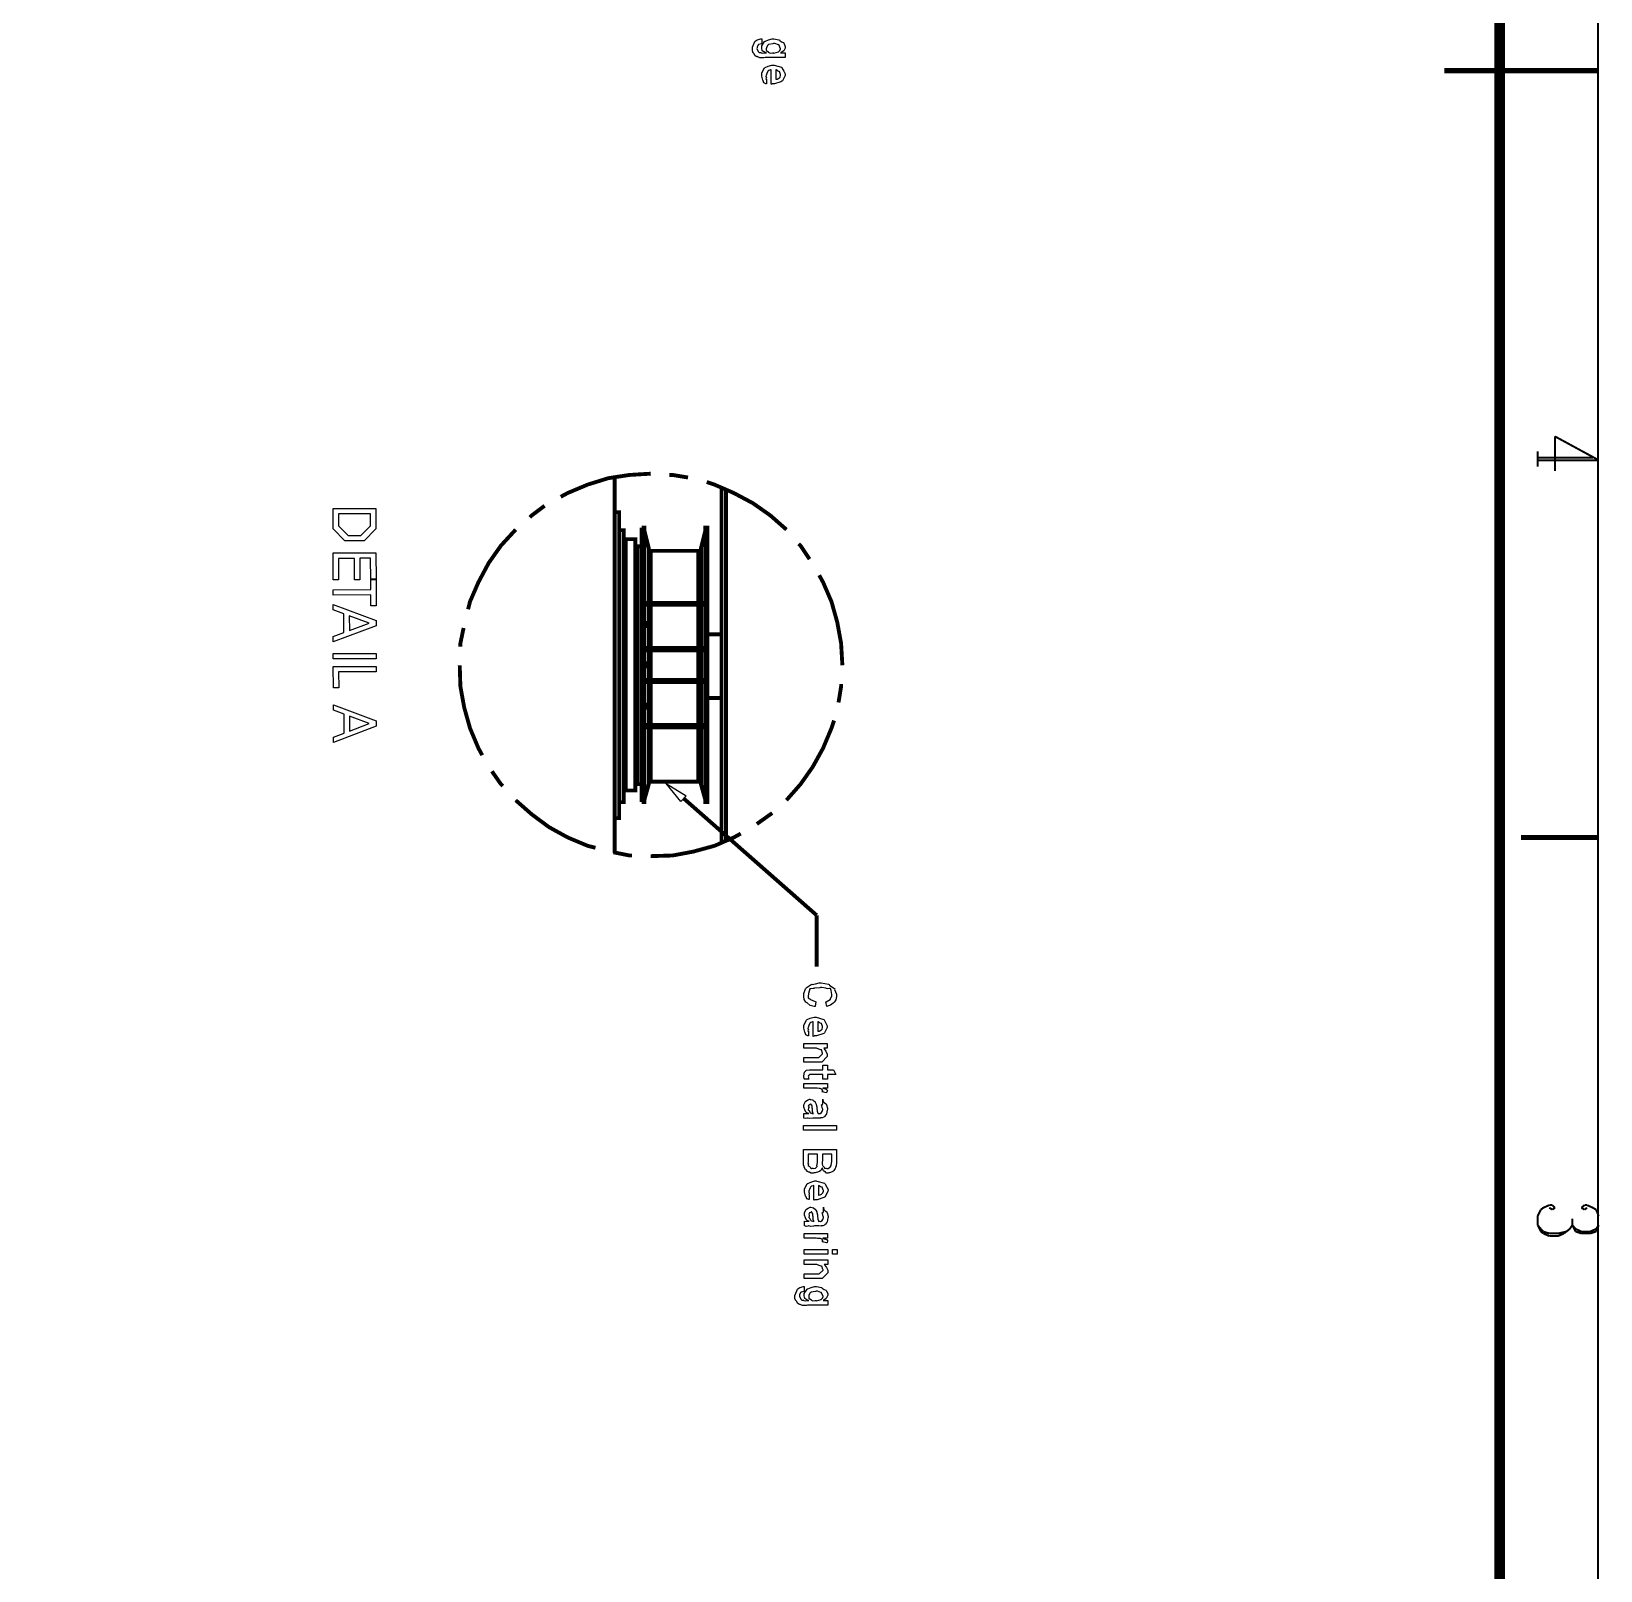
# Model space of a CAD drawing. Extents: x 0.1 to 11.6, y 0.3 to 16.2.
# Drawn here: x 7.51 to 11.577, y 4.376 to 8.367 of the extents above; entities that cross this region are included whole.
import ezdxf

# ---------------------------------------------------------------- set-up
doc = ezdxf.new("R2010")
doc.units = 0
doc.header["$MEASUREMENT"] = 0

msp = doc.modelspace()

# ---------------------------------------------------------------- linework, layer by layer
at = {"color": 0}
for points, const_width in [([(0.155003, 16.22), (11.57, 16.22), (11.57, 0.310004), (0.155003, 0.310004), (0.155003, 16.22)], 0.005208), ([(9.09169, 6.81999), (9.09169, 6.815), (9.09169, 6.80832), (9.09169, 6.79665), (9.09169, 6.79167), (9.09169, 6.78), (9.09169, 6.76833), (9.09169, 6.76167), (9.09169, 6.75), (9.09169, 6.74501), (9.09169, 6.73335), (9.09169, 6.72168), (9.09169, 6.715), (9.09169, 6.70335), (9.09169, 6.69168), (9.09169, 6.685), (9.09169, 6.67333), (9.09169, 6.66835), (9.09169, 6.65668), (9.09169, 6.64501), (9.09169, 6.63835), (9.09169, 6.62668), (9.09169, 6.62169), (9.09169, 6.36833), (9.09169, 7.08003), (9.09169, 6.81999)], 0.01), ([(9.26167, 7.08003), (9.26167, 6.36833), (9.25667, 6.36833), (9.25667, 6.37332), (9.25667, 7.07335), (9.25667, 7.08003), (9.26167, 7.08003)], 0.01), ([(9.25, 6.87999), (9.25, 6.88499), (9.10335, 6.88499), (9.10335, 6.87999), (9.25, 6.87999)], 0.01), ([(9.10335, 6.82667), (9.10335, 6.81999), (9.10335, 6.82667), (9.10335, 6.83333), (9.10335, 6.83832), (9.10335, 6.83333), (9.10335, 6.82667)], 0.01), ([(9.25, 6.76167), (9.25, 6.76833), (9.10335, 6.76833), (9.10335, 6.76167), (9.25, 6.76167)], 0.01), ([(9.10335, 6.72168), (9.10335, 6.715), (9.10335, 6.72168), (9.09831, 6.72168), (9.09831, 6.72667), (9.10335, 6.72667), (9.10335, 6.73335), (9.10335, 6.72667), (9.10335, 6.72168)], 0.01), ([(9.25, 6.685), (9.10335, 6.685), (9.10335, 6.68001), (9.25, 6.68001), (9.25, 6.685)], 0.01), ([(9.10335, 6.61501), (9.10335, 6.60835), (9.10335, 6.61501), (9.10335, 6.62169), (9.10335, 6.62668), (9.10335, 6.62169), (9.10335, 6.61501)], 0.01), ([(9.25, 6.56168), (9.25, 6.56836), (9.10335, 6.56836), (9.10335, 6.56168), (9.25, 6.56168)], 0.01)]:
    msp.add_lwpolyline(points, close=True, dxfattribs=dict(at, const_width=const_width))
for points, const_width in [([(11.315, 16.02), (11.315, 0.516656)], 0.028333), ([(11.57, 8.26497), (11.1717, 8.26497)], 0.013333), ([(11.37, 8.26497), (11.57, 8.26497)], 0.013333), ([(11.4134, 7.27832), (11.4134, 7.23833)], 0.005208), ([(11.5717, 7.25499), (11.4583, 7.31668)], 0.005208), ([(11.4583, 7.31668), (11.4583, 7.22667)], 0.005208), ([(11.5566, 7.26167), (11.4134, 7.26167)], 0.005208), ([(11.5717, 7.25499), (11.4134, 7.25499)], 0.005208), ([(9.11501, 7.22), (9.06, 7.21669), (9.00499, 7.20833), (8.95167, 7.19168), (8.90001, 7.16997), (8.88167, 7.16)], 0.01), ([(9.02165, 7.21164), (9.02165, 7.185), (9.02165, 7.15001), (9.02165, 7.10835), (9.02165, 7.07335), (9.02165, 7.03168), (9.02165, 6.99669), (9.02165, 6.95665), (9.02165, 6.91997), (9.02165, 6.87999), (9.02165, 6.83832), (9.02165, 6.80333), (9.02165, 6.76167), (9.02165, 6.72168), (9.02165, 6.685), (9.02165, 6.64501), (9.02165, 6.60335), (9.02165, 6.56836), (9.02165, 6.52669), (9.02165, 6.48503), (9.02165, 6.44997), (9.02165, 6.41), (9.02165, 6.37332), (9.02165, 6.33333), (9.02165, 6.29833), (9.02165, 6.25667), (9.02165, 6.23665)], 0.01), ([(9.21164, 7.21001), (9.17165, 7.21669), (9.16336, 7.21669)], 0.01), ([(9.46669, 7.07497), (9.42503, 7.11165), (9.37999, 7.14333), (9.33003, 7.16997), (9.28, 7.19168), (9.25999, 7.19835)], 0.01), ([(9.29833, 7.185), (9.29833, 6.26167)], 0.01), ([(9.31, 6.26665), (9.31, 7.18001)], 0.01), ([(8.84, 7.13667), (8.80664, 7.11165), (8.80165, 7.10667)], 0.01), ([(9.02165, 6.32667), (9.03331, 6.32667), (9.03331, 6.33333), (9.03331, 6.33832), (9.03331, 6.345), (9.03331, 6.34999), (9.03331, 6.35667), (9.03331, 6.36165), (9.03331, 6.36833), (9.03331, 6.37332), (9.03331, 6.37999), (9.03331, 6.38499), (9.03331, 6.39165), (9.03331, 6.39833), (9.03331, 6.40332), (9.03331, 6.41), (9.03331, 6.42165), (9.03331, 6.42665), (9.03331, 6.43332), (9.03331, 6.43832), (9.03331, 6.44499), (9.03331, 6.45665), (9.03331, 6.46164), (9.03331, 6.47331), (9.03331, 6.47999), (9.03331, 6.48503), (9.03331, 6.49669), (9.03331, 6.50331), (9.03331, 6.51497), (9.03331, 6.52669), (9.03331, 6.53331), (9.03331, 6.54497), (9.03331, 6.55003), (9.03331, 6.56168), (9.03331, 6.57335), (9.03331, 6.58501), (9.03331, 6.59169), (9.03331, 6.60335), (9.03331, 6.61501), (9.03331, 6.62668), (9.03331, 6.63336), (9.03331, 6.64501), (9.03331, 6.65668), (9.03331, 6.66835), (9.03331, 6.68001), (9.03331, 6.685), (9.03331, 6.69667), (9.03331, 6.70833), (9.03331, 6.72168), (9.03331, 6.73335), (9.03331, 6.73833), (9.03331, 6.75), (9.03331, 6.76167), (9.03331, 6.77333), (9.03331, 6.785), (9.03331, 6.79665), (9.03331, 6.80333), (9.03331, 6.815), (9.03331, 6.82667), (9.03331, 6.83832), (9.03331, 6.845), (9.03331, 6.85667), (9.03331, 6.86833), (9.03331, 6.87999), (9.03331, 6.88499), (9.03331, 6.89665), (9.03331, 6.90831), (9.03331, 6.91499), (9.03331, 6.92665), (9.03331, 6.93164), (9.03331, 6.94499), (9.03331, 6.94997), (9.03331, 6.96164), (9.03331, 6.96832), (9.03331, 6.97999), (9.03331, 6.98503), (9.03331, 6.99164), (9.03331, 7.00331), (9.03331, 7.00836), (9.03331, 7.01497), (9.03331, 7.02001), (9.03331, 7.03168), (9.03331, 7.03836), (9.03331, 7.04335), (9.03331, 7.05003), (9.03331, 7.05664), (9.03331, 7.06168), (9.03331, 7.06836), (9.03331, 7.07335), (9.03331, 7.08003), (9.03331, 7.08501), (9.03331, 7.09169), (9.03331, 7.09668), (9.03331, 7.10335), (9.03331, 7.10835), (9.03331, 7.11501), (9.03331, 7.12001), (9.02165, 7.12001)], 0.01), ([(8.76497, 7.07497), (8.72667, 7.03331), (8.69499, 6.98833), (8.66835, 6.93832), (8.64665, 6.88835), (8.64165, 6.86833)], 0.01), ([(9.03331, 6.36833), (9.04497, 6.36833), (9.04497, 6.37332), (9.04497, 6.37999), (9.04497, 6.38499), (9.04497, 6.39165), (9.04497, 6.39833), (9.04497, 6.40332), (9.04497, 6.41), (9.04497, 6.41499), (9.04497, 6.42165), (9.04497, 6.42665), (9.04497, 6.43332), (9.04497, 6.43832), (9.04497, 6.44499), (9.04497, 6.44997), (9.04497, 6.45665), (9.04497, 6.46164), (9.04497, 6.46832), (9.04497, 6.47999), (9.04497, 6.48503), (9.04497, 6.49164), (9.04497, 6.50331), (9.04497, 6.50999), (9.04497, 6.51497), (9.04497, 6.52669), (9.04497, 6.53331), (9.04497, 6.54497), (9.04497, 6.55003), (9.04497, 6.56168), (9.04497, 6.56836), (9.04497, 6.58003), (9.04497, 6.58501), (9.04497, 6.59668), (9.04497, 6.60835), (9.04497, 6.61501), (9.04497, 6.62668), (9.04497, 6.63835), (9.04497, 6.64501), (9.04497, 6.65668), (9.04497, 6.66835), (9.04497, 6.68001), (9.04497, 6.685), (9.04497, 6.69667), (9.04497, 6.70833), (9.04497, 6.715), (9.04497, 6.72667), (9.04497, 6.73833), (9.04497, 6.75), (9.04497, 6.75667), (9.04497, 6.76833), (9.04497, 6.78), (9.04497, 6.785), (9.04497, 6.79665), (9.04497, 6.80832), (9.04497, 6.81999), (9.04497, 6.82667), (9.04497, 6.83832), (9.04497, 6.845), (9.04497, 6.85667), (9.04497, 6.86833), (9.04497, 6.87332), (9.04497, 6.88499), (9.04497, 6.89165), (9.04497, 6.90332), (9.04497, 6.90831), (9.04497, 6.91997), (9.04497, 6.92665), (9.04497, 6.93832), (9.04497, 6.94499), (9.04497, 6.94997), (9.04497, 6.96164), (9.04497, 6.96832), (9.04497, 6.97331), (9.04497, 6.97999), (9.04497, 6.98503), (9.04497, 6.99669), (9.04497, 7.00331), (9.04497, 7.00836), (9.04497, 7.01497), (9.04497, 7.02001), (9.04497, 7.02669), (9.04497, 7.03168), (9.04497, 7.03836), (9.04497, 7.04335), (9.04497, 7.05003), (9.04497, 7.05664), (9.04497, 7.06168), (9.04497, 7.06836), (9.04497, 7.07335), (9.03331, 7.07335)], 0.01), ([(9.09831, 7.07335), (9.11003, 7.02669), (9.11003, 7.02001), (9.11501, 7.02001), (9.23833, 7.02001), (9.24501, 7.02001), (9.24501, 7.02669), (9.25667, 7.07335), (9.25667, 7.08003), (9.26167, 7.08003), (9.26167, 6.36833), (9.25667, 6.36833), (9.25667, 6.37332), (9.24501, 6.41499), (9.24501, 6.42165), (9.23833, 6.42165), (9.11501, 6.42165), (9.11003, 6.42165), (9.11003, 6.41499), (9.09831, 6.37332), (9.09831, 6.36833), (9.09169, 6.36833), (9.09831, 6.36833), (9.09831, 6.37332), (9.09831, 7.07335), (9.09831, 7.08003), (9.09169, 7.08003), (9.09831, 7.08003), (9.09831, 7.07335), (9.11003, 7.02669), (9.11003, 7.02001), (9.11501, 7.02001), (9.11501, 6.88499)], 0.01), ([(9.09169, 7.08003), (9.09332, 7.08003)], 0.01), ([(9.09169, 7.08003), (9.09332, 7.08003)], 0.01), ([(9.11501, 7.02001), (9.23833, 7.02001), (9.24501, 7.02001), (9.24501, 7.02669), (9.25667, 7.07335)], 0.01), ([(9.26167, 7.08003), (9.26335, 7.08003)], 0.01), ([(9.26167, 7.08003), (9.26335, 7.08003)], 0.01), ([(9.04497, 6.39165), (9.04497, 6.39833), (9.05003, 6.39833), (9.07497, 6.39833), (9.07497, 6.40332), (9.07497, 6.41), (9.07497, 6.41499), (9.07497, 6.42165), (9.07497, 6.42665), (9.07497, 6.43332), (9.07497, 6.43832), (9.07497, 6.44499), (9.07497, 6.44997), (9.07497, 6.45665), (9.07497, 6.46164), (9.07497, 6.46832), (9.07497, 6.47331), (9.07497, 6.48503), (9.07497, 6.49164), (9.07497, 6.49669), (9.07497, 6.50331), (9.07497, 6.50999), (9.07497, 6.52165), (9.07497, 6.52669), (9.07497, 6.53331), (9.07497, 6.54497), (9.07497, 6.55003), (9.07497, 6.56168), (9.07497, 6.56836), (9.07497, 6.57335), (9.07497, 6.58501), (9.07497, 6.59169), (9.07497, 6.60335), (9.07497, 6.61501), (9.07497, 6.62169), (9.07497, 6.63336), (9.07497, 6.63835), (9.07497, 6.65001), (9.07497, 6.66168), (9.07497, 6.66835), (9.07497, 6.68001), (9.07497, 6.685), (9.07497, 6.69667), (9.07497, 6.70833), (9.07497, 6.715), (9.07497, 6.72667), (9.07497, 6.73833), (9.07497, 6.74501), (9.07497, 6.75667), (9.07497, 6.76833), (9.07497, 6.77333), (9.07497, 6.785), (9.07497, 6.79665), (9.07497, 6.80333), (9.07497, 6.815), (9.07497, 6.81999), (9.07497, 6.83333), (9.07497, 6.845), (9.07497, 6.84999), (9.07497, 6.86165), (9.07497, 6.86833), (9.07497, 6.87999), (9.07497, 6.88499), (9.07497, 6.89165), (9.07497, 6.90332), (9.07497, 6.90831), (9.07497, 6.91997), (9.07497, 6.92665), (9.07497, 6.93164), (9.07497, 6.93832), (9.07497, 6.94997), (9.07497, 6.95665), (9.07497, 6.96164), (9.07497, 6.96832), (9.07497, 6.97331), (9.07497, 6.97999), (9.07497, 6.98503), (9.07497, 6.99164), (9.07497, 6.99669), (9.07497, 7.00331), (9.07497, 7.00836), (9.07497, 7.01497), (9.07497, 7.02001), (9.07497, 7.02669), (9.07497, 7.03168), (9.07497, 7.03836), (9.07497, 7.04335), (9.07497, 7.05003), (9.05003, 7.05003), (9.04497, 7.05003)], 0.01), ([(9.05003, 7.05003), (9.05003, 7.04335), (9.05003, 7.03836), (9.05003, 7.03168), (9.05003, 7.02669), (9.05003, 7.02001), (9.05003, 7.01497), (9.05003, 7.00836), (9.05003, 7.00331), (9.05003, 6.99669), (9.05003, 6.99164), (9.05003, 6.98503), (9.05003, 6.97999), (9.05003, 6.97331), (9.05003, 6.96832), (9.05003, 6.96164), (9.05003, 6.95665), (9.05003, 6.94997), (9.05003, 6.93832), (9.05003, 6.93164), (9.05003, 6.92665), (9.05003, 6.91997), (9.05003, 6.90831), (9.05003, 6.90332), (9.05003, 6.89165), (9.05003, 6.88499), (9.05003, 6.87999), (9.05003, 6.86833), (9.05003, 6.86165), (9.05003, 6.84999), (9.05003, 6.845), (9.05003, 6.83333), (9.05003, 6.81999), (9.05003, 6.815), (9.05003, 6.80333), (9.05003, 6.79665), (9.05003, 6.785), (9.05003, 6.77333), (9.05003, 6.76833), (9.05003, 6.75667), (9.05003, 6.74501), (9.05003, 6.73833), (9.05003, 6.72667), (9.05003, 6.715), (9.05003, 6.70833), (9.05003, 6.69667), (9.05003, 6.685), (9.05003, 6.68001), (9.05003, 6.66835), (9.05003, 6.66168), (9.05003, 6.65001), (9.05003, 6.63835), (9.05003, 6.63336), (9.05003, 6.62169), (9.05003, 6.61501), (9.05003, 6.60335), (9.05003, 6.59169), (9.05003, 6.58501), (9.05003, 6.57335), (9.05003, 6.56836), (9.05003, 6.56168), (9.05003, 6.55003), (9.05003, 6.54497), (9.05003, 6.53331), (9.05003, 6.52669), (9.05003, 6.52165), (9.05003, 6.50999), (9.05003, 6.50331), (9.05003, 6.49669), (9.05003, 6.49164), (9.05003, 6.48503), (9.05003, 6.47331), (9.05003, 6.46832), (9.05003, 6.46164), (9.05003, 6.45665), (9.05003, 6.44997), (9.05003, 6.44499), (9.05003, 6.43832), (9.05003, 6.43332), (9.05003, 6.42665), (9.05003, 6.42165), (9.05003, 6.41499), (9.05003, 6.41), (9.05003, 6.40332), (9.05003, 6.39833)], 0.01), ([(9.09169, 7.03168), (9.08003, 7.03168), (9.07497, 7.03168)], 0.01), ([(9.08003, 6.41499), (9.08003, 6.42165), (9.08003, 6.42665), (9.08003, 6.43332), (9.08003, 6.43832), (9.08003, 6.44499), (9.08003, 6.44997), (9.08003, 6.45665), (9.08003, 6.46164), (9.08003, 6.46832), (9.08003, 6.47331), (9.08003, 6.47999), (9.08003, 6.48503), (9.08003, 6.49164), (9.08003, 6.49669), (9.08003, 6.50999), (9.08003, 6.51497), (9.08003, 6.52165), (9.08003, 6.52669), (9.08003, 6.53836), (9.08003, 6.54497), (9.08003, 6.55003), (9.08003, 6.56168), (9.08003, 6.56836), (9.08003, 6.57335), (9.08003, 6.58501), (9.08003, 6.59169), (9.08003, 6.60335), (9.08003, 6.60835), (9.08003, 6.62169), (9.08003, 6.62668), (9.08003, 6.63835), (9.08003, 6.64501), (9.08003, 6.65668), (9.08003, 6.66835), (9.08003, 6.67333), (9.08003, 6.685), (9.08003, 6.69168), (9.08003, 6.70335), (9.08003, 6.715), (9.08003, 6.72168), (9.08003, 6.73335), (9.08003, 6.74501), (9.08003, 6.75), (9.08003, 6.76167), (9.08003, 6.76833), (9.08003, 6.78), (9.08003, 6.79167), (9.08003, 6.79665), (9.08003, 6.80832), (9.08003, 6.815), (9.08003, 6.82667), (9.08003, 6.83333), (9.08003, 6.845), (9.08003, 6.84999), (9.08003, 6.86165), (9.08003, 6.86833), (9.08003, 6.87999), (9.08003, 6.88499), (9.08003, 6.89165), (9.08003, 6.90332), (9.08003, 6.90831), (9.08003, 6.91499), (9.08003, 6.92665), (9.08003, 6.93164), (9.08003, 6.93832), (9.08003, 6.94499), (9.08003, 6.94997), (9.08003, 6.95665), (9.08003, 6.96164), (9.08003, 6.96832), (9.08003, 6.97331), (9.08003, 6.97999), (9.08003, 6.98503), (9.08003, 6.99164), (9.08003, 6.99669), (9.08003, 7.00331), (9.08003, 7.00836), (9.08003, 7.01497), (9.08003, 7.02001), (9.08003, 7.02669), (9.08003, 7.03168)], 0.01), ([(9.52669, 6.99832), (9.50331, 7.03331), (9.49832, 7.03836)], 0.01), ([(9.11003, 7.02669), (9.11003, 6.88499)], 0.01), ([(9.23833, 7.02001), (9.23833, 6.88499)], 0.01), ([(9.24501, 7.02669), (9.24501, 6.88499)], 0.01), ([(9.61165, 6.72331), (9.60835, 6.78), (9.59831, 6.83501), (9.58333, 6.88835), (9.56168, 6.93832), (9.55165, 6.95665)], 0.01), ([(9.11003, 6.87999), (9.11003, 6.76833)], 0.01), ([(9.11501, 6.87999), (9.11501, 6.76833)], 0.01), ([(9.23833, 6.87999), (9.23833, 6.76833)], 0.01), ([(9.24501, 6.87999), (9.24501, 6.76833)], 0.01), ([(8.62999, 6.81999), (8.62169, 6.78), (8.62169, 6.77165)], 0.01), ([(9.26167, 6.80333), (9.29833, 6.80333)], 0.01), ([(9.11003, 6.76167), (9.11003, 6.685)], 0.01), ([(9.11501, 6.76167), (9.11501, 6.685)], 0.01), ([(9.23833, 6.76167), (9.23833, 6.685)], 0.01), ([(9.24501, 6.76167), (9.24501, 6.685)], 0.01), ([(8.62001, 6.72331), (8.62169, 6.66835), (8.63167, 6.61333), (8.64665, 6.56), (8.66835, 6.50836), (8.67833, 6.49001)], 0.01), ([(9.11003, 6.68001), (9.11003, 6.56836)], 0.01), ([(9.11501, 6.68001), (9.11501, 6.56836)], 0.01), ([(9.23833, 6.68001), (9.23833, 6.56836)], 0.01), ([(9.24501, 6.68001), (9.24501, 6.56836)], 0.01), ([(9.60167, 6.62668), (9.60835, 6.66835), (9.60835, 6.67503)], 0.01), ([(9.26167, 6.63835), (9.29833, 6.63835)], 0.01), ([(9.11003, 6.56168), (9.11003, 6.41499)], 0.01), ([(9.11501, 6.56168), (9.11501, 6.42165), (9.23833, 6.42165), (9.24501, 6.42165), (9.24501, 6.41499), (9.25667, 6.37332)], 0.01), ([(9.23833, 6.56168), (9.23833, 6.42165)], 0.01), ([(9.24501, 6.56168), (9.24501, 6.41499)], 0.01), ([(9.46669, 6.37332), (9.50331, 6.41499), (9.535, 6.46001), (9.56168, 6.50836), (9.58333, 6.56), (9.59, 6.58003)], 0.01), ([(8.70335, 6.44835), (8.72667, 6.41499), (8.73167, 6.41)], 0.01), ([(9.09831, 6.37332), (9.11003, 6.41499), (9.11003, 6.42165), (9.11501, 6.42165)], 0.01), ([(9.07497, 6.41499), (9.08003, 6.41499), (9.09169, 6.41499)], 0.01), ([(8.76497, 6.37332), (8.80664, 6.33664), (8.85167, 6.30333), (8.90001, 6.27669), (8.95167, 6.25499), (8.97168, 6.25)], 0.01), ([(9.09169, 6.36833), (9.09332, 6.36833)], 0.01), ([(9.09169, 6.36833), (9.09332, 6.36833)], 0.01), ([(9.19997, 6.37831), (9.54497, 6.07497)], 0.01), ([(9.26167, 6.36833), (9.26335, 6.36833)], 0.01), ([(9.26167, 6.36833), (9.26335, 6.36833)], 0.01), ([(9.38997, 6.31168), (9.42503, 6.33664), (9.43001, 6.34)], 0.01), ([(9.11501, 6.22835), (9.17165, 6.22999), (9.22499, 6.24001), (9.28, 6.25499), (9.33003, 6.27669), (9.34831, 6.28668)], 0.01), ([(11.37, 6.27669), (11.57, 6.27669)], 0.013333), ([(9.01833, 6.23833), (9.06, 6.22999), (9.06668, 6.22999)], 0.01), ([(9.54497, 6.07497), (9.54497, 5.94168)], 0.01), ([(11.4134, 5.29497), (11.4217, 5.31168)], 0.005208), ([(11.4134, 5.27165), (11.4134, 5.29497)], 0.005208), ([(11.4217, 5.31168), (11.4283, 5.31668)], 0.005208), ([(11.4283, 5.31668), (11.4434, 5.32335)], 0.005208), ([(11.4434, 5.32335), (11.4517, 5.32335)], 0.005208), ([(11.4517, 5.31168), (11.4434, 5.31668)], 0.005208), ([(11.4517, 5.32335), (11.4583, 5.31668)], 0.005208), ([(11.4583, 5.31668), (11.4517, 5.31168)], 0.005208), ([(11.5033, 5.27165), (11.5033, 5.28836)], 0.005208), ([(11.5267, 5.31668), (11.535, 5.32335)], 0.005208), ([(11.535, 5.31168), (11.5267, 5.31668)], 0.005208), ([(11.535, 5.32335), (11.5417, 5.32335)], 0.005208), ([(11.5417, 5.31668), (11.535, 5.31168)], 0.005208), ([(11.5417, 5.32335), (11.5566, 5.31668)], 0.005208), ([(11.5566, 5.31668), (11.565, 5.31168)], 0.005208), ([(11.565, 5.31168), (11.5717, 5.29497)], 0.005208), ([(11.4217, 5.25499), (11.4134, 5.27165)], 0.005208), ([(11.4217, 5.26167), (11.4134, 5.27165)], 0.005208), ([(11.4283, 5.25499), (11.4217, 5.26167)], 0.005208), ([(11.4283, 5.25), (11.4217, 5.25499)], 0.005208), ([(11.4434, 5.25), (11.4283, 5.25499)], 0.005208), ([(11.4434, 5.24333), (11.4283, 5.25)], 0.005208), ([(11.4667, 5.25), (11.4434, 5.25)], 0.005208), ([(11.4883, 5.25499), (11.4667, 5.25)], 0.005208), ([(11.4817, 5.25), (11.4667, 5.24333)], 0.005208), ([(11.4967, 5.26167), (11.4817, 5.25)], 0.005208), ([(11.5033, 5.27165), (11.4967, 5.26167)], 0.005208), ([(11.5117, 5.25499), (11.5033, 5.27165)], 0.005208), ([(11.5117, 5.26167), (11.5033, 5.27165)], 0.005208), ([(11.5267, 5.25499), (11.5117, 5.26167)], 0.005208), ([(11.5267, 5.25), (11.5117, 5.25499)], 0.005208), ([(11.55, 5.25499), (11.5267, 5.25499)], 0.005208), ([(11.55, 5.25), (11.5267, 5.25)], 0.005208), ([(11.565, 5.26167), (11.55, 5.25499)], 0.005208), ([(11.565, 5.25499), (11.55, 5.25)], 0.005208), ([(11.5717, 5.27165), (11.565, 5.25499)], 0.005208), ([(11.5717, 5.27165), (11.565, 5.26167)], 0.005208), ([(11.4667, 5.24333), (11.4434, 5.24333)], 0.005208)]:
    msp.add_lwpolyline(points, dxfattribs=dict(at, const_width=const_width))
for points in [[(9.40267, 8.34728), (9.40267, 8.33513), (9.40169, 8.33475), (9.39464, 8.33285), (9.39421, 8.33251), (9.39312, 8.33197), (9.39051, 8.32607), (9.39051, 8.32406), (9.39035, 8.32265), (9.39285, 8.31614), (9.39333, 8.3156), (9.39339, 8.31456), (9.39621, 8.31164), (9.40067, 8.31168), (9.40158, 8.31147), (9.40158, 8.31147), (9.40479, 8.31006), (9.41228, 8.31082), (9.41482, 8.31082), (9.412, 8.31114), (9.40419, 8.3164), (9.40267, 8.32297), (9.40267, 8.32514), (9.40267, 8.32926), (9.40989, 8.34065), (9.41135, 8.34164), (9.41211, 8.34175), (9.42003, 8.34462), (9.42947, 8.34728), (9.43261, 8.34728), (9.43386, 8.34717), (9.44726, 8.34511), (9.44846, 8.34467), (9.44928, 8.34315), (9.45426, 8.3399), (9.45888, 8.33794), (9.45953, 8.33708), (9.46007, 8.33583), (9.46343, 8.32801), (9.46343, 8.32536), (9.463, 8.32324), (9.45969, 8.31635), (9.45329, 8.31179), (9.45128, 8.31082), (9.46343, 8.31082), (9.46343, 8.29867), (9.41114, 8.29867), (9.40804, 8.29796), (9.398, 8.29833), (9.39214, 8.30106), (9.39117, 8.30149), (9.39019, 8.30111), (9.38558, 8.30356), (9.38238, 8.30919), (9.38183, 8.31017), (9.38064, 8.31065), (9.37836, 8.31597), (9.37836, 8.32254), (9.37836, 8.32471), (9.37858, 8.32585), (9.38519, 8.34017), (9.38596, 8.34119), (9.3859, 8.34125), (9.391, 8.34472), (9.40061, 8.34733), (9.40267, 8.34728)], [(9.43349, 8.33513), (9.43158, 8.33485), (9.41992, 8.33242), (9.41917, 8.33188), (9.41818, 8.33128), (9.41482, 8.32508), (9.41482, 8.32297), (9.41411, 8.3221), (9.41433, 8.3176), (9.4184, 8.31489), (9.41917, 8.31429), (9.4196, 8.31304), (9.42453, 8.31044), (9.43088, 8.31082), (9.43306, 8.31082), (9.43435, 8.31028), (9.44596, 8.31392), (9.44672, 8.31451), (9.44706, 8.31435), (9.44982, 8.31711), (9.45128, 8.32167), (9.45128, 8.32319), (9.45068, 8.32357), (9.44749, 8.33111), (9.44672, 8.33165), (9.44575, 8.33225), (9.43653, 8.33513), (9.43349, 8.33513)], [(9.41499, 8.24274), (9.41499, 8.23101), (9.41351, 8.23074), (9.40842, 8.23307), (9.40662, 8.23828), (9.40608, 8.23926), (9.40528, 8.23996), (9.40283, 8.25071), (9.40283, 8.25424), (9.40283, 8.25879), (9.40935, 8.27138), (9.41064, 8.27246), (9.41129, 8.27285), (9.41911, 8.27642), (9.42919, 8.27919), (9.43257, 8.27919), (9.4349, 8.27908), (9.45421, 8.2736), (9.45557, 8.27246), (9.45594, 8.27057), (9.46018, 8.2634), (9.4636, 8.25672), (9.4636, 8.25444), (9.46317, 8.25233), (9.45617, 8.23844), (9.45469, 8.23731), (9.45236, 8.23606), (9.43554, 8.23058), (9.42996, 8.23058), (9.42931, 8.23025), (9.42714, 8.22954), (9.42714, 8.23058), (9.42714, 8.23058), (9.42714, 8.26704), (9.42546, 8.26676), (9.42062, 8.26546), (9.41857, 8.26372), (9.41803, 8.26313), (9.41749, 8.26167), (9.41553, 8.25738), (9.41499, 8.25504), (9.41499, 8.25424), (9.41422, 8.25347), (9.41342, 8.24989), (9.41499, 8.24794), (9.41499, 8.24729), (9.41439, 8.24647), (9.41342, 8.24333), (9.41499, 8.24289), (9.41499, 8.24274)], [(9.43929, 8.26704), (9.43929, 8.24274), (9.43935, 8.24257), (9.44276, 8.24294), (9.44683, 8.24522), (9.44732, 8.24556), (9.44754, 8.24544), (9.45003, 8.24838), (9.45144, 8.2531), (9.45144, 8.25467), (9.45085, 8.25515), (9.44851, 8.26281), (9.44797, 8.26335), (9.44738, 8.26297), (9.44368, 8.26421), (9.44015, 8.26699), (9.43929, 8.26704)], [(8.29156, 7.12935), (8.40267, 7.12956), (8.40267, 7.10894), (8.40289, 7.07682), (8.37229, 7.04622), (8.34603, 7.04601), (8.32238, 7.04601), (8.29178, 7.07661), (8.29156, 7.09788), (8.29156, 7.12935)], [(8.30544, 7.11546), (8.30544, 7.10547), (8.30544, 7.08485), (8.33062, 7.0599), (8.34603, 7.0599), (8.36404, 7.06011), (8.38878, 7.08507), (8.38878, 7.1096), (8.38878, 7.11567), (8.30544, 7.11546)], [(8.40289, 7.01454), (8.4031, 6.9451), (8.38921, 6.9451), (8.389, 7.00065), (8.36122, 7.00065), (8.36143, 6.9451), (8.34754, 6.94488), (8.34733, 7.00043), (8.30567, 7.00043), (8.30588, 6.94488), (8.29199, 6.94488), (8.29178, 7.01432), (8.40289, 7.01454)], [(8.38917, 6.94721), (8.40306, 6.94721), (8.40326, 6.87776), (8.38937, 6.87776), (8.38917, 6.90554), (8.29193, 6.90533), (8.29194, 6.91922), (8.38917, 6.91943), (8.38917, 6.94721)], [(8.40315, 6.82568), (8.29226, 6.78381), (8.29226, 6.79747), (8.32004, 6.80789), (8.31982, 6.85693), (8.29204, 6.86735), (8.29204, 6.88103), (8.40315, 6.83957), (8.40315, 6.82568)], [(8.38493, 6.83263), (8.33371, 6.85172), (8.33393, 6.8131), (8.38493, 6.83263)], [(8.40332, 6.7539), (8.40332, 6.74001), (8.29221, 6.73981), (8.29221, 6.75369), (8.40332, 6.7539)], [(8.40343, 6.72017), (8.40343, 6.70628), (8.30621, 6.70606), (8.30642, 6.66439), (8.29254, 6.66439), (8.29232, 6.71994), (8.40343, 6.72017)], [(8.4036, 6.565), (8.29269, 6.52311), (8.29269, 6.53678), (8.32047, 6.54719), (8.32026, 6.59625), (8.29249, 6.60667), (8.29249, 6.62033), (8.4036, 6.57889), (8.4036, 6.565)], [(8.38536, 6.57194), (8.33415, 6.59104), (8.33436, 6.5524), (8.38536, 6.57194)], [(9.19336, 6.37001), (9.155, 6.41667), (9.20665, 6.38499), (9.19336, 6.37001)], [(9.54286, 5.85092), (9.54069, 5.83876), (9.53819, 5.83838), (9.528, 5.84147), (9.52024, 5.84776), (9.51899, 5.84896), (9.51714, 5.84967), (9.51253, 5.85639), (9.51161, 5.86453), (9.51161, 5.86719), (9.51161, 5.87175), (9.51611, 5.88422), (9.51704, 5.88542), (9.51747, 5.88644), (9.53093, 5.89546), (9.53267, 5.89606), (9.53375, 5.89561), (9.54238, 5.89714), (9.55165, 5.89953), (9.55479, 5.89953), (9.55681, 5.89942), (9.57553, 5.89626), (9.57715, 5.89561), (9.5779, 5.89399), (9.58425, 5.88921), (9.59082, 5.88519), (9.59169, 5.8839), (9.59164, 5.8826), (9.59668, 5.87071), (9.59668, 5.86675), (9.59651, 5.8641), (9.59472, 5.85568), (9.59104, 5.85015), (9.58996, 5.84896), (9.58811, 5.84722), (9.58089, 5.84201), (9.57329, 5.83931), (9.57129, 5.83876), (9.56868, 5.85092), (9.56993, 5.85058), (9.57997, 5.85656), (9.58062, 5.85721), (9.58014, 5.85781), (9.58453, 5.86501), (9.58453, 5.8674), (9.58419, 5.86968), (9.58296, 5.88004), (9.58046, 5.88531), (9.58018, 5.88519), (9.57856, 5.88493), (9.57368, 5.88456), (9.57021, 5.88536), (9.56912, 5.88564), (9.56776, 5.88579), (9.558, 5.88737), (9.55479, 5.88737), (9.55306, 5.8871), (9.53907, 5.88558), (9.53787, 5.88519), (9.53592, 5.88482), (9.53006, 5.88385), (9.52778, 5.88433), (9.52724, 5.88456), (9.52724, 5.88456), (9.52376, 5.87235), (9.52376, 5.86828), (9.523, 5.86675), (9.52339, 5.86079), (9.52772, 5.85796), (9.52854, 5.85721), (9.52908, 5.85639), (9.54129, 5.85124), (9.54286, 5.85092)], [(9.52393, 5.77425), (9.52393, 5.76253), (9.52246, 5.76226), (9.51736, 5.7646), (9.51557, 5.76981), (9.51503, 5.77078), (9.51421, 5.77149), (9.51178, 5.78222), (9.51178, 5.78575), (9.51178, 5.79031), (9.51828, 5.8029), (9.51958, 5.80399), (9.52024, 5.80436), (9.52806, 5.80794), (9.53814, 5.81071), (9.5415, 5.81071), (9.54383, 5.8106), (9.56315, 5.80512), (9.56451, 5.80399), (9.56489, 5.80208), (9.56912, 5.79492), (9.57254, 5.78825), (9.57254, 5.78597), (9.5721, 5.78386), (9.56511, 5.76997), (9.56364, 5.76883), (9.56131, 5.76758), (9.54449, 5.7621), (9.5389, 5.7621), (9.53825, 5.76178), (9.53608, 5.76107), (9.53608, 5.7621), (9.53608, 5.7621), (9.53608, 5.79856), (9.5344, 5.79829), (9.52957, 5.79699), (9.52751, 5.79525), (9.52697, 5.79465), (9.52642, 5.79318), (9.52447, 5.7889), (9.52393, 5.78657), (9.52393, 5.78575), (9.52317, 5.785), (9.52235, 5.78142), (9.52393, 5.77946), (9.52393, 5.77881), (9.52333, 5.778), (9.52235, 5.77485), (9.52393, 5.77442), (9.52393, 5.77425)], [(9.54824, 5.79856), (9.54824, 5.77425), (9.54829, 5.77408), (9.55171, 5.77447), (9.55578, 5.77675), (9.55626, 5.77707), (9.55647, 5.77696), (9.55897, 5.77989), (9.56039, 5.78461), (9.56039, 5.78618), (9.55979, 5.78668), (9.55746, 5.79432), (9.55692, 5.79487), (9.55632, 5.79449), (9.55263, 5.79574), (9.5491, 5.7985), (9.54824, 5.79856)], [(9.51189, 5.74257), (9.57265, 5.74257), (9.57265, 5.73042), (9.56375, 5.73042), (9.56435, 5.72911), (9.56912, 5.7226), (9.57265, 5.71528), (9.57265, 5.71283), (9.57265, 5.7085), (9.55811, 5.69396), (9.54835, 5.69396), (9.51189, 5.69396), (9.51189, 5.70611), (9.54574, 5.70611), (9.55072, 5.70611), (9.5605, 5.71588), (9.5605, 5.71675), (9.5599, 5.71739), (9.55724, 5.72586), (9.55658, 5.72651), (9.55572, 5.72607), (9.55072, 5.72781), (9.54438, 5.73042), (9.54226, 5.73042), (9.51189, 5.73042), (9.51189, 5.74257)], [(9.52522, 5.65012), (9.51307, 5.65012), (9.51281, 5.6505), (9.51199, 5.65657), (9.51199, 5.65858), (9.51199, 5.65858), (9.51324, 5.66781), (9.51351, 5.66835), (9.51351, 5.66835), (9.51742, 5.6729), (9.51785, 5.67312), (9.51785, 5.67312), (9.52615, 5.67443), (9.52892, 5.67443), (9.5606, 5.67443), (9.5606, 5.68658), (9.57275, 5.68658), (9.57275, 5.67443), (9.58837, 5.67464), (9.59467, 5.66249), (9.57275, 5.66228), (9.57275, 5.65012), (9.5606, 5.65012), (9.5606, 5.66228), (9.53108, 5.66228), (9.53006, 5.662), (9.52669, 5.66174), (9.52653, 5.66162), (9.52626, 5.66129), (9.5249, 5.65989), (9.52479, 5.65967), (9.52414, 5.6595), (9.52268, 5.65776), (9.52414, 5.65614), (9.52414, 5.65554), (9.52354, 5.65485), (9.52285, 5.65181), (9.52501, 5.65067), (9.52522, 5.65012)], [(9.51204, 5.63917), (9.57281, 5.63917), (9.57281, 5.62701), (9.56065, 5.62701), (9.56131, 5.62642), (9.56999, 5.62381), (9.57042, 5.62354), (9.57058, 5.62332), (9.57281, 5.62104), (9.57281, 5.62028), (9.57249, 5.61931), (9.5715, 5.61621), (9.57053, 5.61518), (9.57021, 5.61486), (9.55826, 5.61724), (9.55826, 5.61724), (9.56065, 5.62001), (9.56065, 5.62093), (9.5605, 5.62082), (9.55925, 5.62115), (9.55903, 5.62375), (9.55871, 5.62397), (9.55794, 5.62418), (9.55404, 5.62603), (9.5535, 5.62614), (9.55171, 5.62608), (9.54628, 5.62651), (9.54303, 5.62701), (9.542, 5.62701), (9.51204, 5.62701), (9.51204, 5.63917)], [(9.52431, 5.56131), (9.5224, 5.56142), (9.51699, 5.56456), (9.51519, 5.56901), (9.51476, 5.56976), (9.51411, 5.57042), (9.51215, 5.57742), (9.51215, 5.57975), (9.51215, 5.58311), (9.51574, 5.59244), (9.5165, 5.59321), (9.51688, 5.59304), (9.52106, 5.59526), (9.52626, 5.59776), (9.528, 5.59776), (9.52849, 5.59765), (9.53483, 5.59636), (9.53538, 5.59603), (9.53526, 5.59592), (9.54047, 5.59196), (9.54081, 5.59147), (9.54107, 5.59022), (9.54383, 5.58561), (9.54406, 5.58496), (9.54378, 5.58431), (9.54525, 5.57801), (9.54536, 5.57715), (9.54508, 5.57465), (9.54611, 5.56679), (9.54829, 5.56218), (9.54861, 5.56131), (9.5485, 5.56125), (9.54889, 5.56049), (9.55029, 5.56131), (9.55078, 5.56131), (9.55078, 5.56131), (9.55365, 5.56108), (9.55757, 5.56332), (9.55794, 5.56369), (9.55794, 5.56369), (9.55951, 5.56635), (9.56076, 5.57124), (9.56076, 5.57281), (9.56017, 5.57346), (9.55838, 5.58128), (9.55794, 5.58171), (9.55783, 5.58165), (9.55681, 5.58236), (9.55985, 5.58539), (9.56076, 5.58561), (9.56076, 5.59776), (9.56076, 5.59776), (9.56136, 5.59386), (9.56207, 5.59343), (9.56224, 5.59212), (9.5656, 5.58838), (9.56961, 5.58572), (9.5701, 5.58475), (9.57036, 5.58361), (9.57292, 5.57454), (9.57292, 5.5715), (9.57249, 5.57004), (9.57092, 5.56033), (9.57053, 5.55957), (9.56988, 5.55838), (9.56506, 5.553), (9.56446, 5.55263), (9.56326, 5.5516), (9.55897, 5.54937), (9.55621, 5.54992), (9.55533, 5.54981), (9.55464, 5.54893), (9.54893, 5.54915), (9.5471, 5.54915), (9.53733, 5.54915), (9.53489, 5.5485), (9.52713, 5.54812), (9.52339, 5.54915), (9.52214, 5.54915), (9.52067, 5.54856), (9.51574, 5.54812), (9.51303, 5.54915), (9.51215, 5.54915), (9.51215, 5.56131), (9.51303, 5.56076), (9.52149, 5.56131), (9.52431, 5.56131)], [(9.53646, 5.56131), (9.53569, 5.56142), (9.53407, 5.56592), (9.53461, 5.57292), (9.5345, 5.57433), (9.53369, 5.57465), (9.53353, 5.58117), (9.53342, 5.58149), (9.53321, 5.58133), (9.53168, 5.5816), (9.53185, 5.58436), (9.53168, 5.58453), (9.53108, 5.58453), (9.52974, 5.58561), (9.52929, 5.58561), (9.52865, 5.58535), (9.52582, 5.58365), (9.52561, 5.58322), (9.52474, 5.58296), (9.52289, 5.58014), (9.52431, 5.5771), (9.52431, 5.57607), (9.5236, 5.57508), (9.52317, 5.57086), (9.52572, 5.56863), (9.52604, 5.56803), (9.52626, 5.56679), (9.528, 5.56315), (9.52963, 5.56293), (9.52994, 5.56261), (9.52989, 5.56244), (9.53347, 5.56131), (9.53472, 5.56131), (9.53646, 5.56131)], [(9.51101, 5.52962), (9.59608, 5.52983), (9.59608, 5.51768), (9.51101, 5.51747), (9.51101, 5.52962)], [(9.51113, 5.46761), (9.59619, 5.46783), (9.59619, 5.4355), (9.59603, 5.433), (9.59532, 5.42535), (9.59418, 5.42085), (9.59381, 5.41986), (9.59256, 5.4184), (9.58925, 5.41347), (9.5874, 5.41108), (9.58664, 5.41054), (9.58529, 5.40994), (9.57861, 5.40707), (9.57644, 5.40707), (9.57519, 5.40642), (9.57032, 5.40642), (9.56765, 5.40956), (9.56689, 5.4101), (9.56657, 5.40989), (9.56287, 5.41249), (9.56017, 5.41878), (9.55974, 5.41987), (9.55881, 5.41814), (9.55567, 5.41314), (9.55246, 5.41086), (9.55149, 5.41032), (9.54943, 5.40978), (9.54069, 5.40685), (9.53782, 5.40685), (9.53608, 5.40619), (9.53006, 5.40619), (9.52681, 5.40886), (9.52587, 5.40924), (9.52513, 5.40875), (9.52089, 5.41032), (9.51774, 5.41456), (9.51719, 5.4151), (9.51617, 5.41531), (9.51286, 5.42312), (9.51264, 5.42399), (9.51264, 5.42399), (9.51129, 5.42811), (9.51113, 5.43463), (9.51113, 5.43679), (9.51113, 5.46761)], [(9.52328, 5.45546), (9.52328, 5.43679), (9.52257, 5.4356), (9.52181, 5.43115), (9.5236, 5.43039), (9.52371, 5.43007), (9.52311, 5.42947), (9.52279, 5.42622), (9.52522, 5.42481), (9.52544, 5.42443), (9.52567, 5.42404), (9.52892, 5.42079), (9.52935, 5.42051), (9.52935, 5.41992), (9.53157, 5.41814), (9.53444, 5.419), (9.53543, 5.419), (9.53543, 5.419), (9.53771, 5.41814), (9.54167, 5.41954), (9.54215, 5.41965), (9.54215, 5.41965), (9.54606, 5.42393), (9.54628, 5.42464), (9.54585, 5.42529), (9.54758, 5.43376), (9.54758, 5.43658), (9.54758, 5.45546), (9.52328, 5.45546)], [(9.55974, 5.45546), (9.55974, 5.43767), (9.55925, 5.43582), (9.55903, 5.4299), (9.56044, 5.428), (9.5606, 5.42746), (9.56017, 5.42654), (9.56424, 5.4215), (9.56472, 5.42117), (9.5645, 5.42074), (9.56635, 5.41824), (9.57032, 5.419), (9.57167, 5.419), (9.57172, 5.41872), (9.57471, 5.41862), (9.57807, 5.42085), (9.57861, 5.42117), (9.57861, 5.42117), (9.57964, 5.42225), (9.58251, 5.42622), (9.58274, 5.42682), (9.58274, 5.42725), (9.58404, 5.43636), (9.58404, 5.4394), (9.58404, 5.45568), (9.55974, 5.45546)], [(9.52587, 5.34961), (9.52587, 5.33789), (9.52442, 5.33762), (9.51932, 5.33996), (9.51753, 5.34517), (9.51699, 5.34614), (9.51617, 5.34685), (9.51372, 5.35758), (9.51372, 5.36111), (9.51372, 5.36567), (9.52024, 5.37825), (9.52154, 5.37935), (9.52219, 5.37972), (9.53, 5.38331), (9.5401, 5.38607), (9.54346, 5.38607), (9.54579, 5.38596), (9.56511, 5.38049), (9.56646, 5.37935), (9.56685, 5.37744), (9.57107, 5.37028), (9.57449, 5.36361), (9.57449, 5.36133), (9.57406, 5.35921), (9.56706, 5.34532), (9.5656, 5.34418), (9.56326, 5.34293), (9.54644, 5.33746), (9.54085, 5.33746), (9.54021, 5.33713), (9.53803, 5.33643), (9.53803, 5.33746), (9.53803, 5.33746), (9.53803, 5.37392), (9.53635, 5.37364), (9.53153, 5.37235), (9.52946, 5.37061), (9.52892, 5.37001), (9.52838, 5.36854), (9.52642, 5.36426), (9.52587, 5.36193), (9.52587, 5.36111), (9.52513, 5.36035), (9.52431, 5.35678), (9.52587, 5.35482), (9.52587, 5.35417), (9.52528, 5.35336), (9.52431, 5.35021), (9.52587, 5.34978), (9.52587, 5.34961)], [(9.55018, 5.37392), (9.55018, 5.34961), (9.55024, 5.34944), (9.55365, 5.34983), (9.55772, 5.35211), (9.55821, 5.35243), (9.55843, 5.35232), (9.56093, 5.35525), (9.56233, 5.35997), (9.56233, 5.36154), (9.56174, 5.36203), (9.5594, 5.36968), (9.55886, 5.37022), (9.55826, 5.36985), (9.55458, 5.3711), (9.55106, 5.37386), (9.55018, 5.37392)], [(9.52599, 5.28147), (9.52408, 5.28157), (9.51867, 5.28472), (9.51688, 5.28917), (9.51644, 5.28993), (9.51579, 5.29058), (9.51383, 5.29758), (9.51383, 5.29992), (9.51383, 5.30328), (9.51742, 5.31261), (9.51818, 5.31337), (9.51856, 5.31321), (9.52274, 5.31543), (9.52794, 5.31793), (9.52968, 5.31793), (9.53017, 5.31782), (9.53651, 5.31651), (9.53706, 5.31619), (9.53694, 5.31608), (9.54215, 5.31212), (9.54249, 5.31164), (9.54275, 5.31039), (9.54551, 5.30578), (9.54574, 5.30512), (9.54546, 5.30447), (9.54693, 5.29818), (9.54704, 5.29731), (9.54676, 5.29482), (9.54779, 5.28694), (9.54997, 5.28233), (9.55029, 5.28147), (9.55018, 5.28142), (9.55057, 5.28065), (9.55197, 5.28147), (9.55246, 5.28147), (9.55246, 5.28147), (9.55533, 5.28125), (9.55925, 5.28347), (9.55963, 5.28386), (9.55963, 5.28386), (9.56119, 5.28651), (9.56244, 5.2914), (9.56244, 5.29297), (9.56185, 5.29362), (9.56006, 5.30143), (9.55963, 5.30186), (9.55951, 5.30182), (9.55849, 5.30251), (9.56153, 5.30556), (9.56244, 5.30578), (9.56244, 5.31793), (9.56244, 5.31793), (9.56304, 5.31401), (9.56375, 5.31358), (9.56392, 5.31228), (9.56728, 5.30854), (9.57129, 5.30588), (9.57178, 5.3049), (9.57206, 5.30376), (9.5746, 5.29471), (9.5746, 5.29167), (9.57417, 5.29021), (9.5726, 5.28049), (9.57221, 5.27974), (9.57156, 5.27854), (9.56674, 5.27317), (9.56614, 5.27279), (9.56494, 5.27175), (9.56065, 5.26953), (9.55789, 5.27007), (9.55703, 5.26996), (9.55632, 5.2691), (9.55063, 5.26932), (9.54878, 5.26932), (9.53901, 5.26932), (9.53657, 5.26867), (9.52881, 5.26828), (9.52507, 5.26932), (9.52382, 5.26932), (9.52235, 5.26872), (9.51742, 5.26828), (9.51471, 5.26932), (9.51383, 5.26932), (9.51383, 5.28147), (9.51471, 5.28093), (9.52317, 5.28147), (9.52599, 5.28147)], [(9.53814, 5.28147), (9.53737, 5.28157), (9.53575, 5.28608), (9.53629, 5.29308), (9.53618, 5.29449), (9.53538, 5.29482), (9.53521, 5.30132), (9.5351, 5.30165), (9.53489, 5.30149), (9.53336, 5.30176), (9.53353, 5.30453), (9.53336, 5.30469), (9.53276, 5.30469), (9.53142, 5.30578), (9.53099, 5.30578), (9.53033, 5.3055), (9.52751, 5.30382), (9.52729, 5.30339), (9.52642, 5.30311), (9.52458, 5.30029), (9.52599, 5.29725), (9.52599, 5.29622), (9.52528, 5.29525), (9.52485, 5.29101), (9.5274, 5.28879), (9.52772, 5.28819), (9.52794, 5.28694), (9.52968, 5.28331), (9.53131, 5.2831), (9.53162, 5.28276), (9.53157, 5.28261), (9.53515, 5.28147), (9.5364, 5.28147), (9.53814, 5.28147)], [(9.51275, 5.24978), (9.57351, 5.24978), (9.57351, 5.23763), (9.56136, 5.23763), (9.56201, 5.23703), (9.57069, 5.23443), (9.57112, 5.23415), (9.57129, 5.23394), (9.57351, 5.23167), (9.57351, 5.2309), (9.57319, 5.22993), (9.57221, 5.22683), (9.57124, 5.22581), (9.5709, 5.22547), (9.55897, 5.22786), (9.55897, 5.22786), (9.56136, 5.23064), (9.56136, 5.23156), (9.56119, 5.23144), (9.55994, 5.23178), (9.55974, 5.23438), (9.5594, 5.2346), (9.55865, 5.23481), (9.55474, 5.23665), (9.55419, 5.23676), (9.5524, 5.23671), (9.54699, 5.23714), (9.54372, 5.23763), (9.54269, 5.23763), (9.51275, 5.23763), (9.51275, 5.24978)], [(9.51281, 5.20844), (9.57357, 5.20844), (9.57357, 5.19629), (9.51281, 5.19629), (9.51281, 5.20844)], [(9.58572, 5.20865), (9.59788, 5.20865), (9.59788, 5.1965), (9.58572, 5.19651), (9.58572, 5.20865)], [(9.51286, 5.18169), (9.57363, 5.18169), (9.57363, 5.16954), (9.56472, 5.16954), (9.56532, 5.16824), (9.5701, 5.16174), (9.57363, 5.1544), (9.57363, 5.15197), (9.57363, 5.14763), (9.55908, 5.13308), (9.54932, 5.13308), (9.51286, 5.13308), (9.51286, 5.14524), (9.54671, 5.14524), (9.55171, 5.14524), (9.56147, 5.155), (9.56147, 5.15587), (9.56088, 5.15653), (9.55821, 5.16499), (9.55757, 5.16564), (9.55669, 5.16521), (9.55171, 5.16694), (9.54536, 5.16954), (9.54324, 5.16954), (9.51286, 5.16954), (9.51286, 5.18169)], [(9.51297, 5.11231), (9.51297, 5.10015), (9.51199, 5.09978), (9.50494, 5.09787), (9.5045, 5.09754), (9.50342, 5.097), (9.50082, 5.0911), (9.50082, 5.08908), (9.50065, 5.08768), (9.50315, 5.08117), (9.50364, 5.08062), (9.50369, 5.0796), (9.50651, 5.07667), (9.51096, 5.07671), (9.51189, 5.0765), (9.51189, 5.0765), (9.51508, 5.07508), (9.52257, 5.07585), (9.52513, 5.07585), (9.52231, 5.07617), (9.51449, 5.08143), (9.51297, 5.088), (9.51297, 5.09017), (9.51297, 5.09429), (9.52018, 5.10568), (9.52165, 5.10667), (9.5224, 5.10678), (9.53033, 5.10965), (9.53976, 5.11231), (9.54292, 5.11231), (9.54417, 5.11219), (9.55757, 5.11014), (9.55876, 5.10969), (9.55957, 5.10818), (9.56456, 5.10493), (9.56918, 5.10297), (9.56982, 5.10211), (9.57038, 5.10086), (9.57374, 5.09304), (9.57374, 5.09039), (9.57329, 5.08826), (9.56999, 5.08138), (9.56358, 5.07682), (9.56158, 5.07585), (9.57374, 5.07585), (9.57374, 5.06369), (9.52143, 5.06369), (9.51833, 5.06299), (9.50831, 5.06337), (9.50244, 5.06608), (9.50147, 5.06651), (9.50049, 5.06614), (9.49588, 5.06858), (9.49268, 5.07422), (9.49214, 5.07519), (9.49094, 5.07568), (9.48867, 5.081), (9.48867, 5.08757), (9.48867, 5.08974), (9.48887, 5.09088), (9.4955, 5.10519), (9.49626, 5.10622), (9.49621, 5.10628), (9.50131, 5.10975), (9.5109, 5.11236), (9.51297, 5.11231)], [(9.54378, 5.10015), (9.54189, 5.09988), (9.53022, 5.09744), (9.52946, 5.0969), (9.52849, 5.09631), (9.52513, 5.09011), (9.52513, 5.088), (9.52442, 5.08713), (9.52463, 5.08263), (9.52869, 5.07992), (9.52946, 5.07932), (9.52989, 5.07807), (9.53483, 5.07547), (9.54118, 5.07585), (9.54335, 5.07585), (9.54465, 5.07531), (9.55626, 5.07894), (9.55703, 5.07954), (9.55735, 5.07937), (9.56011, 5.08214), (9.56158, 5.08669), (9.56158, 5.08822), (9.56099, 5.0886), (9.55778, 5.09614), (9.55703, 5.09668), (9.55604, 5.09728), (9.54682, 5.10015), (9.54378, 5.10015)]]:
    msp.add_lwpolyline(points, close=True, dxfattribs=at)

doc.saveas('drawing.dxf')
